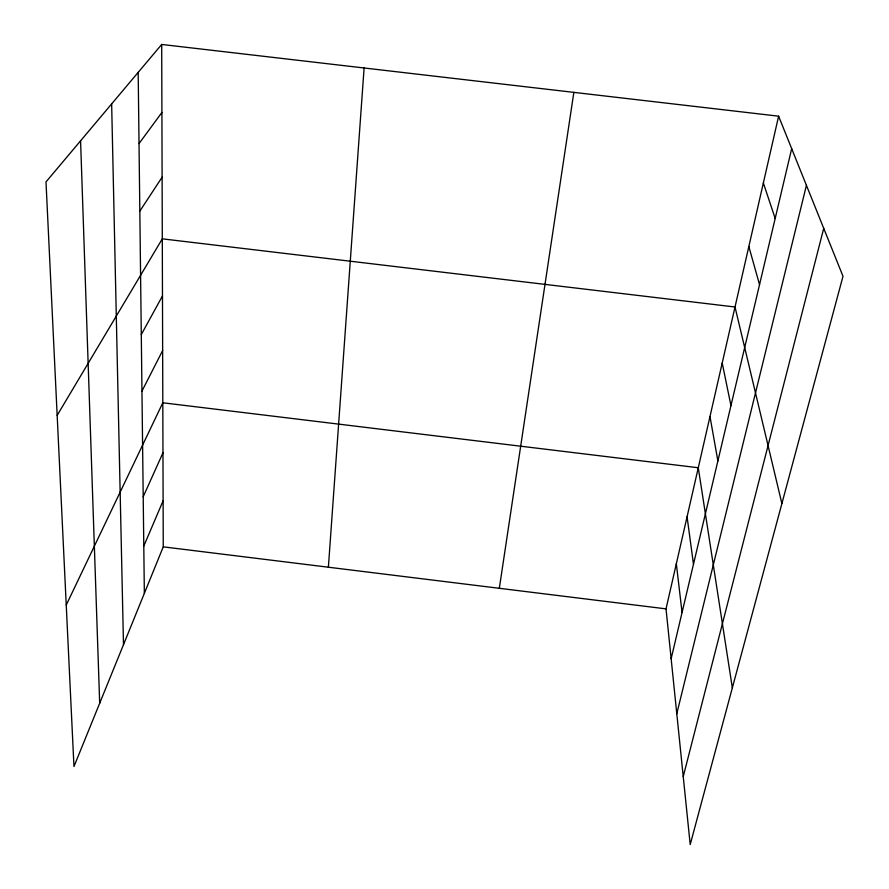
<?xml version="1.0" encoding="UTF-8"?>
<svg xmlns="http://www.w3.org/2000/svg" width="889" height="889" viewBox="0 0 889 889"><rect width="100%" height="100%" fill="white"/><g stroke="black" fill="none" stroke-linecap="round" stroke-linejoin="round"><path stroke-width="1.33" d="M328.385 567.215L364.101 67.986M499.329 588.296L573.85 92.367M778.62 116.181L843.005 276.279L690.208 844.55L666.028 608.865L778.62 116.181L161.698 44.45L45.995 181.912L73.965 766.529L163.254 546.846L161.698 44.45M671.151 658.705L791.677 148.652M676.785 713.734L806.423 185.323M683.241 776.575L823.725 228.34M143.785 546.09L163.109 500.807M143.207 496.718L162.965 452.823M66.242 605.042L162.809 402.784L698.276 467.747L732.336 687.864M141.951 391.127L162.643 350.533M141.284 334.586L162.476 295.937M57.163 415.374L162.298 238.841L735.014 306.994L781.887 503.552M139.829 211.126L162.109 177.189M139.028 143.585L161.909 112.47M163.254 546.846L666.028 608.865M763.362 182.978L775.175 218.461M748.838 246.509L759.539 284.658M722.212 363.012L730.958 405.584M709.989 416.541L717.879 460.924M687.075 516.776L693.476 564.226M676.34 563.782L682.063 612.499M80.577 140.829L99.69 703.232M111.647 103.902L123.493 644.681M138.184 72.387L144.351 593.363"/></g></svg>
